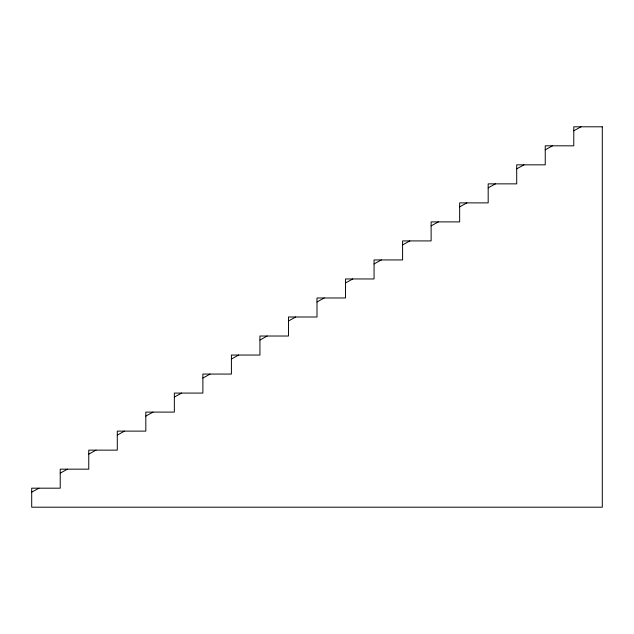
<?xml version="1.0" encoding="UTF-8"?>
<svg xmlns="http://www.w3.org/2000/svg" width="634" height="634" viewBox="0 0 634 634"><rect width="100%" height="100%" fill="white"/><g stroke="black" fill="none" stroke-linecap="round" stroke-linejoin="round"><path stroke-width="0.95" d="M573.77 130.794L581.021 126.8M545.24 149.814L552.491 145.82M516.71 168.834L523.961 164.84M488.18 187.854L495.431 183.86M459.65 206.874L466.901 202.88M431.12 225.894L438.371 221.9M402.59 244.914L409.841 240.92M374.06 263.934L381.311 259.94M345.53 282.954L352.781 278.96M317 301.974L324.251 297.98M288.47 320.994L295.721 317M259.94 340.014L267.191 336.02M231.41 359.034L238.661 355.04M202.88 378.054L210.131 374.06M174.35 397.074L181.601 393.08M145.82 416.094L153.071 412.1M117.29 435.114L124.541 431.12M88.76 454.134L96.011 450.14M60.23 473.154L67.481 469.16M31.7 492.174L38.951 488.18M602.3 126.8L573.77 126.8L573.77 145.82L545.24 145.82L545.24 164.84L516.71 164.84L516.71 183.86L488.18 183.86L488.18 202.88L459.65 202.88L459.65 221.9L431.12 221.9L431.12 240.92L402.59 240.92L402.59 259.94L374.06 259.94L374.06 278.96L345.53 278.96L345.53 297.98L317 297.98L317 317L288.47 317L288.47 336.02L259.94 336.02L259.94 355.04L231.41 355.04L231.41 374.06L202.88 374.06L202.88 393.08L174.35 393.08L174.35 412.1L145.82 412.1L145.82 431.12L117.29 431.12L117.29 450.14L88.76 450.14L88.76 469.16L60.23 469.16L60.23 488.18L31.7 488.18L31.7 507.2L602.3 507.2L602.3 126.8"/></g></svg>
